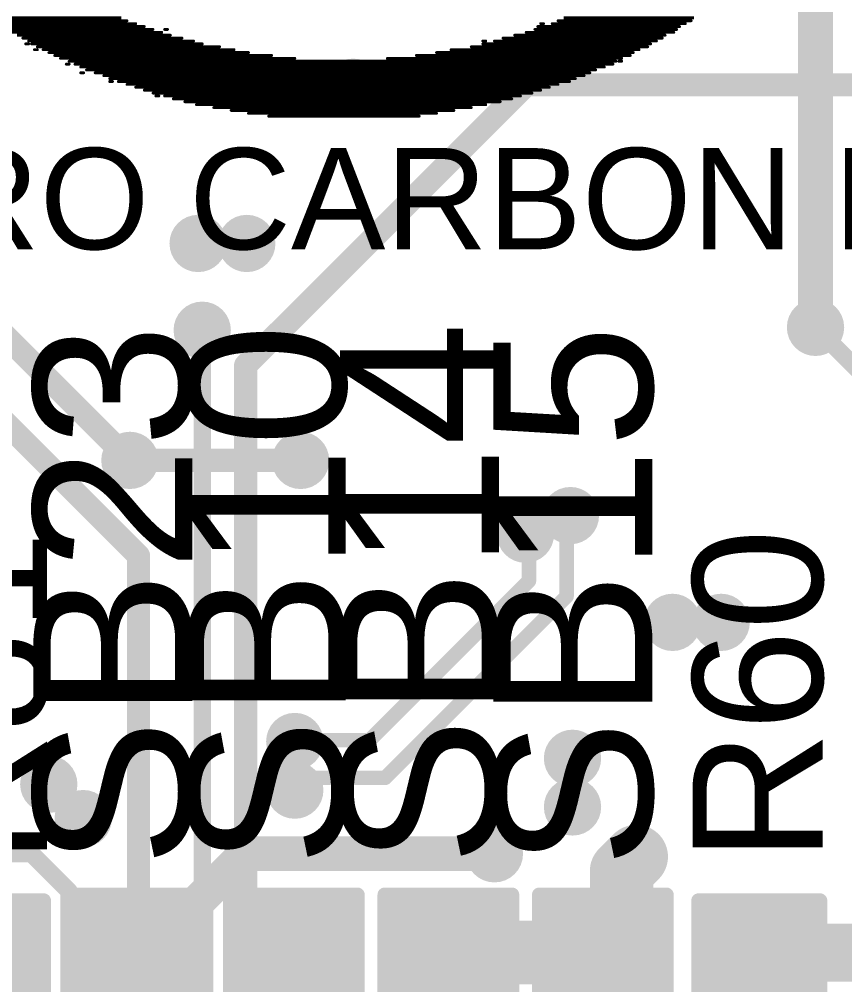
# Model space of a CAD drawing. Header units: millimetres. Extents: x -0.39 to 4.37, y -0.38 to 3.54.
# Drawn here: x 1.8118 to 2.0971, y 2.1277 to 2.4615 of the extents above; entities that cross this region are included whole.
import ezdxf

# ---------------------------------------------------------------- set-up
doc = ezdxf.new("R2010")
doc.units = ezdxf.units.MM
doc.header["$MEASUREMENT"] = 0
for name, color, linetype in [('BottomLayer', 5, 'Continuous'), ('BottomSolder', 6, 'Continuous'), ('TopLayer', 1, 'Continuous'), ('TopOverlay', 2, 'Continuous'), ('TopPaste', 8, 'Continuous'), ('TopSolder', 216, 'Continuous'), ('ViaHoleLayer', 16, 'Continuous')]:
    doc.layers.add(name, color=color, linetype=linetype)
doc.styles.add('Arial', font='', dxfattribs={"height": 0.2})
doc.styles.get('Arial').set_extended_font_data('Arial')

# ---------------------------------------------------------------- blocks, each defined once
blk = doc.blocks.new('S______B______95')
at = {"layer": 'TopLayer'}
for points in [[(-0.045, -0.0175), (-0.045, 0.0175), (-0.015, 0.0175), (-0.015, -0.0175)], [(0.015, -0.0175), (0.015, 0.0175), (0.045, 0.0175), (0.045, -0.0175)]]:
    blk.add_hatch(color=1, dxfattribs=at).paths.add_polyline_path(points)
at = {"layer": 'TopPaste'}
for points in [[(-0.045, -0.0175), (-0.045, 0.0175), (-0.015, 0.0175), (-0.015, -0.0175)], [(0.015, -0.0175), (0.015, 0.0175), (0.045, 0.0175), (0.045, -0.0175)]]:
    blk.add_hatch(color=8, dxfattribs=at).paths.add_polyline_path(points)
at = {"layer": 'TopSolder'}
for points in [[(-0.049, -0.0215), (-0.049, 0.0215), (-0.011, 0.0215), (-0.011, -0.0215)], [(0.011, -0.0215), (0.011, 0.0215), (0.049, 0.0215), (0.049, -0.0215)]]:
    blk.add_hatch(color=216, dxfattribs=at).paths.add_polyline_path(points)
at = {"layer": 'TopOverlay', "const_width": 0.005}
for points in [[(-0.05, 0.022), (0.05, 0.022)], [(-0.05, 0.022), (-0.05, -0.022)], [(0.05, 0.022), (0.05, -0.022)], [(-0.05, -0.022), (0.05, -0.022)]]:
    blk.add_lwpolyline(points, dxfattribs=at)
at = {"layer": 'TopOverlay', "const_width": 0.0025}
for points in [[(-0.05125, 0.022, 1), (-0.04875, 0.022, 1)], [(-0.05125, 0.022, 1), (-0.04875, 0.022, 1)], [(0.04875, 0.022, 1), (0.05125, 0.022, 1)], [(0.04875, 0.022, 1), (0.05125, 0.022, 1)], [(-0.05125, -0.022, 1), (-0.04875, -0.022, 1)], [(-0.05125, -0.022, 1), (-0.04875, -0.022, 1)], [(0.04875, -0.022, 1), (0.05125, -0.022, 1)], [(0.04875, -0.022, 1), (0.05125, -0.022, 1)]]:
    blk.add_lwpolyline(points, format="xyb", close=True, dxfattribs=at)
blk = doc.blocks.new('S______B______110')
at = {"layer": 'TopLayer'}
for points in [[(-0.045, -0.0175), (-0.045, 0.0175), (-0.015, 0.0175), (-0.015, -0.0175)], [(0.015, -0.0175), (0.015, 0.0175), (0.045, 0.0175), (0.045, -0.0175)]]:
    blk.add_hatch(color=1, dxfattribs=at).paths.add_polyline_path(points)
at = {"layer": 'TopPaste'}
for points in [[(-0.045, -0.0175), (-0.045, 0.0175), (-0.015, 0.0175), (-0.015, -0.0175)], [(0.015, -0.0175), (0.015, 0.0175), (0.045, 0.0175), (0.045, -0.0175)]]:
    blk.add_hatch(color=8, dxfattribs=at).paths.add_polyline_path(points)
at = {"layer": 'TopSolder'}
for points in [[(-0.049, -0.0215), (-0.049, 0.0215), (-0.011, 0.0215), (-0.011, -0.0215)], [(0.011, -0.0215), (0.011, 0.0215), (0.049, 0.0215), (0.049, -0.0215)]]:
    blk.add_hatch(color=216, dxfattribs=at).paths.add_polyline_path(points)
at = {"layer": 'TopOverlay', "const_width": 0.005}
for points in [[(-0.05, 0.022), (0.05, 0.022)], [(-0.05, 0.022), (-0.05, -0.022)], [(0.05, 0.022), (0.05, -0.022)], [(-0.05, -0.022), (0.05, -0.022)]]:
    blk.add_lwpolyline(points, dxfattribs=at)
at = {"layer": 'TopOverlay', "const_width": 0.0025}
for points in [[(-0.05125, 0.022, 1), (-0.04875, 0.022, 1)], [(-0.05125, 0.022, 1), (-0.04875, 0.022, 1)], [(0.04875, 0.022, 1), (0.05125, 0.022, 1)], [(0.04875, 0.022, 1), (0.05125, 0.022, 1)], [(-0.05125, -0.022, 1), (-0.04875, -0.022, 1)], [(-0.05125, -0.022, 1), (-0.04875, -0.022, 1)], [(0.04875, -0.022, 1), (0.05125, -0.022, 1)], [(0.04875, -0.022, 1), (0.05125, -0.022, 1)]]:
    blk.add_lwpolyline(points, format="xyb", close=True, dxfattribs=at)
blk = doc.blocks.new('S______B______111')
at = {"layer": 'TopLayer'}
for points in [[(-0.045, -0.0175), (-0.045, 0.0175), (-0.015, 0.0175), (-0.015, -0.0175)], [(0.015, -0.0175), (0.015, 0.0175), (0.045, 0.0175), (0.045, -0.0175)]]:
    blk.add_hatch(color=1, dxfattribs=at).paths.add_polyline_path(points)
at = {"layer": 'TopPaste'}
for points in [[(-0.045, -0.0175), (-0.045, 0.0175), (-0.015, 0.0175), (-0.015, -0.0175)], [(0.015, -0.0175), (0.015, 0.0175), (0.045, 0.0175), (0.045, -0.0175)]]:
    blk.add_hatch(color=8, dxfattribs=at).paths.add_polyline_path(points)
at = {"layer": 'TopSolder'}
for points in [[(-0.049, -0.0215), (-0.049, 0.0215), (-0.011, 0.0215), (-0.011, -0.0215)], [(0.011, -0.0215), (0.011, 0.0215), (0.049, 0.0215), (0.049, -0.0215)]]:
    blk.add_hatch(color=216, dxfattribs=at).paths.add_polyline_path(points)
at = {"layer": 'TopOverlay', "const_width": 0.005}
for points in [[(-0.05, 0.022), (0.05, 0.022)], [(-0.05, 0.022), (-0.05, -0.022)], [(0.05, 0.022), (0.05, -0.022)], [(-0.05, -0.022), (0.05, -0.022)]]:
    blk.add_lwpolyline(points, dxfattribs=at)
at = {"layer": 'TopOverlay', "const_width": 0.0025}
for points in [[(-0.05125, 0.022, 1), (-0.04875, 0.022, 1)], [(-0.05125, 0.022, 1), (-0.04875, 0.022, 1)], [(0.04875, 0.022, 1), (0.05125, 0.022, 1)], [(0.04875, 0.022, 1), (0.05125, 0.022, 1)], [(-0.05125, -0.022, 1), (-0.04875, -0.022, 1)], [(-0.05125, -0.022, 1), (-0.04875, -0.022, 1)], [(0.04875, -0.022, 1), (0.05125, -0.022, 1)], [(0.04875, -0.022, 1), (0.05125, -0.022, 1)]]:
    blk.add_lwpolyline(points, format="xyb", close=True, dxfattribs=at)
blk = doc.blocks.new('RES0603_129')
at = {"layer": 'TopLayer'}
for points in [[(-0.015, 0.0175), (-0.015, -0.0175), (-0.045, -0.0175), (-0.045, 0.0175)], [(0.045, 0.0175), (0.045, -0.0175), (0.015, -0.0175), (0.015, 0.0175)]]:
    blk.add_hatch(color=1, dxfattribs=at).paths.add_polyline_path(points)
at = {"layer": 'TopPaste'}
for points in [[(-0.015, 0.0175), (-0.015, -0.0175), (-0.045, -0.0175), (-0.045, 0.0175)], [(0.045, 0.0175), (0.045, -0.0175), (0.015, -0.0175), (0.015, 0.0175)]]:
    blk.add_hatch(color=8, dxfattribs=at).paths.add_polyline_path(points)
at = {"layer": 'TopSolder'}
for points in [[(-0.011, 0.0215), (-0.011, -0.0215), (-0.049, -0.0215), (-0.049, 0.0215)], [(0.049, 0.0215), (0.049, -0.0215), (0.011, -0.0215), (0.011, 0.0215)]]:
    blk.add_hatch(color=216, dxfattribs=at).paths.add_polyline_path(points)
at = {"layer": 'TopOverlay', "const_width": 0.005}
for points in [[(-0.048, 0.021), (0.048, 0.021)], [(-0.048, 0.021), (-0.048, -0.021)], [(0.048, 0.021), (0.048, -0.021)], [(-0.048, -0.021), (0.048, -0.021)]]:
    blk.add_lwpolyline(points, dxfattribs=at)
at = {"layer": 'TopOverlay', "const_width": 0.0025}
for points in [[(-0.04925, 0.021, 1), (-0.04675, 0.021, 1)], [(-0.04925, 0.021, 1), (-0.04675, 0.021, 1)], [(0.04675, 0.021, 1), (0.04925, 0.021, 1)], [(0.04675, 0.021, 1), (0.04925, 0.021, 1)], [(-0.04925, -0.021, 1), (-0.04675, -0.021, 1)], [(-0.04925, -0.021, 1), (-0.04675, -0.021, 1)], [(0.04675, -0.021, 1), (0.04925, -0.021, 1)], [(0.04675, -0.021, 1), (0.04925, -0.021, 1)]]:
    blk.add_lwpolyline(points, format="xyb", close=True, dxfattribs=at)
blk = doc.blocks.new('RES0603_131')
at = {"layer": 'TopLayer'}
for points in [[(-0.015, 0.0175), (-0.015, -0.0175), (-0.045, -0.0175), (-0.045, 0.0175)], [(0.045, 0.0175), (0.045, -0.0175), (0.015, -0.0175), (0.015, 0.0175)]]:
    blk.add_hatch(color=1, dxfattribs=at).paths.add_polyline_path(points)
at = {"layer": 'TopPaste'}
for points in [[(-0.015, 0.0175), (-0.015, -0.0175), (-0.045, -0.0175), (-0.045, 0.0175)], [(0.045, 0.0175), (0.045, -0.0175), (0.015, -0.0175), (0.015, 0.0175)]]:
    blk.add_hatch(color=8, dxfattribs=at).paths.add_polyline_path(points)
at = {"layer": 'TopSolder'}
for points in [[(-0.011, 0.0215), (-0.011, -0.0215), (-0.049, -0.0215), (-0.049, 0.0215)], [(0.049, 0.0215), (0.049, -0.0215), (0.011, -0.0215), (0.011, 0.0215)]]:
    blk.add_hatch(color=216, dxfattribs=at).paths.add_polyline_path(points)
at = {"layer": 'TopOverlay', "const_width": 0.005}
for points in [[(-0.048, 0.021), (0.048, 0.021)], [(-0.048, 0.021), (-0.048, -0.021)], [(0.048, 0.021), (0.048, -0.021)], [(-0.048, -0.021), (0.048, -0.021)]]:
    blk.add_lwpolyline(points, dxfattribs=at)
at = {"layer": 'TopOverlay', "const_width": 0.0025}
for points in [[(-0.04925, 0.021, 1), (-0.04675, 0.021, 1)], [(-0.04925, 0.021, 1), (-0.04675, 0.021, 1)], [(0.04675, 0.021, 1), (0.04925, 0.021, 1)], [(0.04675, 0.021, 1), (0.04925, 0.021, 1)], [(-0.04925, -0.021, 1), (-0.04675, -0.021, 1)], [(-0.04925, -0.021, 1), (-0.04675, -0.021, 1)], [(0.04675, -0.021, 1), (0.04925, -0.021, 1)], [(0.04675, -0.021, 1), (0.04925, -0.021, 1)]]:
    blk.add_lwpolyline(points, format="xyb", close=True, dxfattribs=at)
blk = doc.blocks.new('S______B______338')
at = {"layer": 'TopLayer'}
for points in [[(-0.045, -0.0175), (-0.045, 0.0175), (-0.015, 0.0175), (-0.015, -0.0175)], [(0.015, -0.0175), (0.015, 0.0175), (0.045, 0.0175), (0.045, -0.0175)]]:
    blk.add_hatch(color=1, dxfattribs=at).paths.add_polyline_path(points)
at = {"layer": 'TopPaste'}
for points in [[(-0.045, -0.0175), (-0.045, 0.0175), (-0.015, 0.0175), (-0.015, -0.0175)], [(0.015, -0.0175), (0.015, 0.0175), (0.045, 0.0175), (0.045, -0.0175)]]:
    blk.add_hatch(color=8, dxfattribs=at).paths.add_polyline_path(points)
at = {"layer": 'TopSolder'}
for points in [[(-0.049, -0.0215), (-0.049, 0.0215), (-0.011, 0.0215), (-0.011, -0.0215)], [(0.011, -0.0215), (0.011, 0.0215), (0.049, 0.0215), (0.049, -0.0215)]]:
    blk.add_hatch(color=216, dxfattribs=at).paths.add_polyline_path(points)
at = {"layer": 'TopOverlay', "const_width": 0.005}
for points in [[(-0.05, -0.022), (-0.05, 0.022)], [(0.05, 0.022), (-0.05, 0.022)], [(0.05, -0.022), (0.05, 0.022)], [(0.05, -0.022), (-0.05, -0.022)]]:
    blk.add_lwpolyline(points, dxfattribs=at)
at = {"layer": 'TopOverlay', "const_width": 0.0025}
for points in [[(-0.05125, 0.022, 1), (-0.04875, 0.022, 1)], [(-0.05125, 0.022, 1), (-0.04875, 0.022, 1)], [(0.04875, 0.022, 1), (0.05125, 0.022, 1)], [(0.04875, 0.022, 1), (0.05125, 0.022, 1)], [(-0.05125, -0.022, 1), (-0.04875, -0.022, 1)], [(-0.05125, -0.022, 1), (-0.04875, -0.022, 1)], [(0.04875, -0.022, 1), (0.05125, -0.022, 1)], [(0.04875, -0.022, 1), (0.05125, -0.022, 1)]]:
    blk.add_lwpolyline(points, format="xyb", close=True, dxfattribs=at)

msp = doc.modelspace()

# ---------------------------------------------------------------- hatches: boundary and pattern name
at = {"layer": 'BottomLayer'}
h = msp.add_hatch(color=5, dxfattribs=at)
edge = h.paths.add_edge_path()
edge.add_arc((1.92718, 2.438), 0.00591, 0, 360)
h = msp.add_hatch(color=5, dxfattribs=at)
edge = h.paths.add_edge_path()
edge.add_arc((1.94399, 2.438), 0.00591, 0, 360)
h = msp.add_hatch(color=5, dxfattribs=at)
edge = h.paths.add_edge_path()
edge.add_arc((1.87359, 2.384), 0.00591, 0, 360)
h = msp.add_hatch(color=5, dxfattribs=at)
edge = h.paths.add_edge_path()
edge.add_arc((1.89041, 2.384), 0.00591, 0, 360)
h = msp.add_hatch(color=5, dxfattribs=at)
edge = h.paths.add_edge_path()
edge.add_arc((1.875, 2.354), 0.00591, 0, 360)
h = msp.add_hatch(color=5, dxfattribs=at)
edge = h.paths.add_edge_path()
edge.add_arc((2.087, 2.355), 0.00591, 0, 360)
h = msp.add_hatch(color=5, dxfattribs=at)
edge = h.paths.add_edge_path()
edge.add_arc((1.85, 2.309), 0.00591, 0, 360)
h = msp.add_hatch(color=5, dxfattribs=at)
edge = h.paths.add_edge_path()
edge.add_arc((1.909, 2.309), 0.00591, 0, 360)
h = msp.add_hatch(color=5, dxfattribs=at)
edge = h.paths.add_edge_path()
edge.add_arc((2.00227, 2.28991), 0.00591, 0, 360)
h = msp.add_hatch(color=5, dxfattribs=at)
edge = h.paths.add_edge_path()
edge.add_arc((1.98673, 2.28348), 0.00591, 0, 360)
h = msp.add_hatch(color=5, dxfattribs=at)
edge = h.paths.add_edge_path()
edge.add_arc((2.03757, 2.253), 0.00591, 0, 360)
h = msp.add_hatch(color=5, dxfattribs=at)
edge = h.paths.add_edge_path()
edge.add_arc((2.05438, 2.253), 0.00591, 0, 360)
h = msp.add_hatch(color=5, dxfattribs=at)
edge = h.paths.add_edge_path()
edge.add_arc((1.907, 2.21181), 0.00591, 0, 360)
h = msp.add_hatch(color=5, dxfattribs=at)
edge = h.paths.add_edge_path()
edge.add_arc((2.003, 2.206), 0.00591, 0, 360)
h = msp.add_hatch(color=5, dxfattribs=at)
edge = h.paths.add_edge_path()
edge.add_arc((1.82196, 2.19704), 0.00591, 0, 360)
h = msp.add_hatch(color=5, dxfattribs=at)
edge = h.paths.add_edge_path()
edge.add_arc((1.907, 2.195), 0.00591, 0, 360)
h = msp.add_hatch(color=5, dxfattribs=at)
edge = h.paths.add_edge_path()
edge.add_arc((2.003, 2.18919), 0.00591, 0, 360)
h = msp.add_hatch(color=5, dxfattribs=at)
edge = h.paths.add_edge_path()
edge.add_arc((1.83385, 2.18515), 0.00591, 0, 360)
h = msp.add_hatch(color=5, dxfattribs=at)
edge = h.paths.add_edge_path()
edge.add_arc((1.976, 2.173), 0.00591, 0, 360)
h = msp.add_hatch(color=5, dxfattribs=at)
edge = h.paths.add_edge_path()
edge.add_arc((2.025, 2.172), 0.00591, 0, 360)
at = {"layer": 'BottomSolder'}
h = msp.add_hatch(color=6, dxfattribs=at)
edge = h.paths.add_edge_path()
edge.add_arc((1.92718, 2.438), 0.00991, 0, 360)
h = msp.add_hatch(color=6, dxfattribs=at)
edge = h.paths.add_edge_path()
edge.add_arc((1.94399, 2.438), 0.00991, 0, 360)
h = msp.add_hatch(color=6, dxfattribs=at)
edge = h.paths.add_edge_path()
edge.add_arc((1.87359, 2.384), 0.00991, 0, 360)
h = msp.add_hatch(color=6, dxfattribs=at)
edge = h.paths.add_edge_path()
edge.add_arc((1.89041, 2.384), 0.00991, 0, 360)
h = msp.add_hatch(color=6, dxfattribs=at)
edge = h.paths.add_edge_path()
edge.add_arc((1.875, 2.354), 0.00991, 0, 360)
h = msp.add_hatch(color=6, dxfattribs=at)
edge = h.paths.add_edge_path()
edge.add_arc((2.087, 2.355), 0.00991, 0, 360)
h = msp.add_hatch(color=6, dxfattribs=at)
edge = h.paths.add_edge_path()
edge.add_arc((1.85, 2.309), 0.00991, 0, 360)
h = msp.add_hatch(color=6, dxfattribs=at)
edge = h.paths.add_edge_path()
edge.add_arc((1.909, 2.309), 0.00991, 0, 360)
h = msp.add_hatch(color=6, dxfattribs=at)
edge = h.paths.add_edge_path()
edge.add_arc((2.00227, 2.28991), 0.00991, 0, 360)
h = msp.add_hatch(color=6, dxfattribs=at)
edge = h.paths.add_edge_path()
edge.add_arc((1.98673, 2.28348), 0.00991, 0, 360)
h = msp.add_hatch(color=6, dxfattribs=at)
edge = h.paths.add_edge_path()
edge.add_arc((2.03757, 2.253), 0.00991, 0, 360)
h = msp.add_hatch(color=6, dxfattribs=at)
edge = h.paths.add_edge_path()
edge.add_arc((2.05438, 2.253), 0.00991, 0, 360)
h = msp.add_hatch(color=6, dxfattribs=at)
edge = h.paths.add_edge_path()
edge.add_arc((1.907, 2.21181), 0.00991, 0, 360)
h = msp.add_hatch(color=6, dxfattribs=at)
edge = h.paths.add_edge_path()
edge.add_arc((2.003, 2.206), 0.00991, 0, 360)
h = msp.add_hatch(color=6, dxfattribs=at)
edge = h.paths.add_edge_path()
edge.add_arc((1.82196, 2.19704), 0.00991, 0, 360)
h = msp.add_hatch(color=6, dxfattribs=at)
edge = h.paths.add_edge_path()
edge.add_arc((1.907, 2.195), 0.00991, 0, 360)
h = msp.add_hatch(color=6, dxfattribs=at)
edge = h.paths.add_edge_path()
edge.add_arc((2.003, 2.18919), 0.00991, 0, 360)
h = msp.add_hatch(color=6, dxfattribs=at)
edge = h.paths.add_edge_path()
edge.add_arc((1.83385, 2.18515), 0.00991, 0, 360)
h = msp.add_hatch(color=6, dxfattribs=at)
edge = h.paths.add_edge_path()
edge.add_arc((1.976, 2.173), 0.00991, 0, 360)
h = msp.add_hatch(color=6, dxfattribs=at)
edge = h.paths.add_edge_path()
edge.add_arc((2.025, 2.172), 0.00991, 0, 360)
at = {"layer": 'TopLayer'}
h = msp.add_hatch(color=1, dxfattribs=at)
edge = h.paths.add_edge_path()
edge.add_arc((1.92718, 2.438), 0.00591, 0, 360)
h = msp.add_hatch(color=1, dxfattribs=at)
edge = h.paths.add_edge_path()
edge.add_arc((1.94399, 2.438), 0.00591, 0, 360)
h = msp.add_hatch(color=1, dxfattribs=at)
edge = h.paths.add_edge_path()
edge.add_arc((1.87359, 2.384), 0.00591, 0, 360)
h = msp.add_hatch(color=1, dxfattribs=at)
edge = h.paths.add_edge_path()
edge.add_arc((1.89041, 2.384), 0.00591, 0, 360)
h = msp.add_hatch(color=1, dxfattribs=at)
edge = h.paths.add_edge_path()
edge.add_arc((1.875, 2.354), 0.00591, 0, 360)
h = msp.add_hatch(color=1, dxfattribs=at)
edge = h.paths.add_edge_path()
edge.add_arc((2.087, 2.355), 0.00591, 0, 360)
h = msp.add_hatch(color=1, dxfattribs=at)
edge = h.paths.add_edge_path()
edge.add_arc((1.85, 2.309), 0.00591, 0, 360)
h = msp.add_hatch(color=1, dxfattribs=at)
edge = h.paths.add_edge_path()
edge.add_arc((1.909, 2.309), 0.00591, 0, 360)
h = msp.add_hatch(color=1, dxfattribs=at)
edge = h.paths.add_edge_path()
edge.add_arc((2.00227, 2.28991), 0.00591, 0, 360)
h = msp.add_hatch(color=1, dxfattribs=at)
edge = h.paths.add_edge_path()
edge.add_arc((1.98673, 2.28348), 0.00591, 0, 360)
h = msp.add_hatch(color=1, dxfattribs=at)
edge = h.paths.add_edge_path()
edge.add_arc((2.03757, 2.253), 0.00591, 0, 360)
h = msp.add_hatch(color=1, dxfattribs=at)
edge = h.paths.add_edge_path()
edge.add_arc((2.05438, 2.253), 0.00591, 0, 360)
h = msp.add_hatch(color=1, dxfattribs=at)
edge = h.paths.add_edge_path()
edge.add_arc((1.907, 2.21181), 0.00591, 0, 360)
h = msp.add_hatch(color=1, dxfattribs=at)
edge = h.paths.add_edge_path()
edge.add_arc((2.003, 2.206), 0.00591, 0, 360)
h = msp.add_hatch(color=1, dxfattribs=at)
edge = h.paths.add_edge_path()
edge.add_arc((1.82196, 2.19704), 0.00591, 0, 360)
h = msp.add_hatch(color=1, dxfattribs=at)
edge = h.paths.add_edge_path()
edge.add_arc((1.907, 2.195), 0.00591, 0, 360)
h = msp.add_hatch(color=1, dxfattribs=at)
edge = h.paths.add_edge_path()
edge.add_arc((2.003, 2.18919), 0.00591, 0, 360)
h = msp.add_hatch(color=1, dxfattribs=at)
edge = h.paths.add_edge_path()
edge.add_arc((1.83385, 2.18515), 0.00591, 0, 360)
h = msp.add_hatch(color=1, dxfattribs=at)
edge = h.paths.add_edge_path()
edge.add_arc((1.976, 2.173), 0.00591, 0, 360)
h = msp.add_hatch(color=1, dxfattribs=at)
edge = h.paths.add_edge_path()
edge.add_arc((2.025, 2.172), 0.00591, 0, 360)
at = {"layer": 'TopSolder'}
h = msp.add_hatch(color=216, dxfattribs=at)
edge = h.paths.add_edge_path()
edge.add_arc((1.92718, 2.438), 0.00991, 0, 360)
h = msp.add_hatch(color=216, dxfattribs=at)
edge = h.paths.add_edge_path()
edge.add_arc((1.94399, 2.438), 0.00991, 0, 360)
h = msp.add_hatch(color=216, dxfattribs=at)
edge = h.paths.add_edge_path()
edge.add_arc((1.87359, 2.384), 0.00991, 0, 360)
h = msp.add_hatch(color=216, dxfattribs=at)
edge = h.paths.add_edge_path()
edge.add_arc((1.89041, 2.384), 0.00991, 0, 360)
h = msp.add_hatch(color=216, dxfattribs=at)
edge = h.paths.add_edge_path()
edge.add_arc((1.875, 2.354), 0.00991, 0, 360)
h = msp.add_hatch(color=216, dxfattribs=at)
edge = h.paths.add_edge_path()
edge.add_arc((2.087, 2.355), 0.00991, 0, 360)
h = msp.add_hatch(color=216, dxfattribs=at)
edge = h.paths.add_edge_path()
edge.add_arc((1.85, 2.309), 0.00991, 0, 360)
h = msp.add_hatch(color=216, dxfattribs=at)
edge = h.paths.add_edge_path()
edge.add_arc((1.909, 2.309), 0.00991, 0, 360)
h = msp.add_hatch(color=216, dxfattribs=at)
edge = h.paths.add_edge_path()
edge.add_arc((2.00227, 2.28991), 0.00991, 0, 360)
h = msp.add_hatch(color=216, dxfattribs=at)
edge = h.paths.add_edge_path()
edge.add_arc((1.98673, 2.28348), 0.00991, 0, 360)
h = msp.add_hatch(color=216, dxfattribs=at)
edge = h.paths.add_edge_path()
edge.add_arc((2.03757, 2.253), 0.00991, 0, 360)
h = msp.add_hatch(color=216, dxfattribs=at)
edge = h.paths.add_edge_path()
edge.add_arc((2.05438, 2.253), 0.00991, 0, 360)
h = msp.add_hatch(color=216, dxfattribs=at)
edge = h.paths.add_edge_path()
edge.add_arc((1.907, 2.21181), 0.00991, 0, 360)
h = msp.add_hatch(color=216, dxfattribs=at)
edge = h.paths.add_edge_path()
edge.add_arc((2.003, 2.206), 0.00991, 0, 360)
h = msp.add_hatch(color=216, dxfattribs=at)
edge = h.paths.add_edge_path()
edge.add_arc((1.82196, 2.19704), 0.00991, 0, 360)
h = msp.add_hatch(color=216, dxfattribs=at)
edge = h.paths.add_edge_path()
edge.add_arc((1.907, 2.195), 0.00991, 0, 360)
h = msp.add_hatch(color=216, dxfattribs=at)
edge = h.paths.add_edge_path()
edge.add_arc((2.003, 2.18919), 0.00991, 0, 360)
h = msp.add_hatch(color=216, dxfattribs=at)
edge = h.paths.add_edge_path()
edge.add_arc((1.83385, 2.18515), 0.00991, 0, 360)
h = msp.add_hatch(color=216, dxfattribs=at)
edge = h.paths.add_edge_path()
edge.add_arc((1.976, 2.173), 0.00991, 0, 360)
h = msp.add_hatch(color=216, dxfattribs=at)
edge = h.paths.add_edge_path()
edge.add_arc((2.025, 2.172), 0.00991, 0, 360)
at = {"layer": 'ViaHoleLayer'}
h = msp.add_hatch(color=16, dxfattribs=at)
edge = h.paths.add_edge_path()
edge.add_arc((1.92718, 2.438), 0.00394, 0, 360)
h = msp.add_hatch(color=16, dxfattribs=at)
edge = h.paths.add_edge_path()
edge.add_arc((1.94399, 2.438), 0.00394, 0, 360)
h = msp.add_hatch(color=16, dxfattribs=at)
edge = h.paths.add_edge_path()
edge.add_arc((1.87359, 2.384), 0.00394, 0, 360)
h = msp.add_hatch(color=16, dxfattribs=at)
edge = h.paths.add_edge_path()
edge.add_arc((1.89041, 2.384), 0.00394, 0, 360)
h = msp.add_hatch(color=16, dxfattribs=at)
edge = h.paths.add_edge_path()
edge.add_arc((1.875, 2.354), 0.00394, 0, 360)
h = msp.add_hatch(color=16, dxfattribs=at)
edge = h.paths.add_edge_path()
edge.add_arc((2.087, 2.355), 0.00394, 0, 360)
h = msp.add_hatch(color=16, dxfattribs=at)
edge = h.paths.add_edge_path()
edge.add_arc((1.85, 2.309), 0.00394, 0, 360)
h = msp.add_hatch(color=16, dxfattribs=at)
edge = h.paths.add_edge_path()
edge.add_arc((1.909, 2.309), 0.00394, 0, 360)
h = msp.add_hatch(color=16, dxfattribs=at)
edge = h.paths.add_edge_path()
edge.add_arc((2.00227, 2.28991), 0.00394, 0, 360)
h = msp.add_hatch(color=16, dxfattribs=at)
edge = h.paths.add_edge_path()
edge.add_arc((1.98673, 2.28348), 0.00394, 0, 360)
h = msp.add_hatch(color=16, dxfattribs=at)
edge = h.paths.add_edge_path()
edge.add_arc((2.03757, 2.253), 0.00394, 0, 360)
h = msp.add_hatch(color=16, dxfattribs=at)
edge = h.paths.add_edge_path()
edge.add_arc((2.05438, 2.253), 0.00394, 0, 360)
h = msp.add_hatch(color=16, dxfattribs=at)
edge = h.paths.add_edge_path()
edge.add_arc((1.907, 2.21181), 0.00394, 0, 360)
h = msp.add_hatch(color=16, dxfattribs=at)
edge = h.paths.add_edge_path()
edge.add_arc((2.003, 2.206), 0.00394, 0, 360)
h = msp.add_hatch(color=16, dxfattribs=at)
edge = h.paths.add_edge_path()
edge.add_arc((1.82196, 2.19704), 0.00394, 0, 360)
h = msp.add_hatch(color=16, dxfattribs=at)
edge = h.paths.add_edge_path()
edge.add_arc((1.907, 2.195), 0.00394, 0, 360)
h = msp.add_hatch(color=16, dxfattribs=at)
edge = h.paths.add_edge_path()
edge.add_arc((2.003, 2.18919), 0.00394, 0, 360)
h = msp.add_hatch(color=16, dxfattribs=at)
edge = h.paths.add_edge_path()
edge.add_arc((1.83385, 2.18515), 0.00394, 0, 360)
h = msp.add_hatch(color=16, dxfattribs=at)
edge = h.paths.add_edge_path()
edge.add_arc((1.976, 2.173), 0.00394, 0, 360)
h = msp.add_hatch(color=16, dxfattribs=at)
edge = h.paths.add_edge_path()
edge.add_arc((2.025, 2.172), 0.00394, 0, 360)

# ---------------------------------------------------------------- linework, layer by layer
at = {"layer": 'BottomLayer'}
for points, const_width in [([(1.89, 2.34184), (1.98699, 2.43882)], 0.008), ([(1.98699, 2.43882), (2.17955, 2.43882)], 0.008), ([(1.765, 2.394), (1.85, 2.309)], 0.008), ([(1.754, 2.375), (1.853, 2.276)], 0.008), ([(1.875, 2.07194), (1.875, 2.354)], 0.006), ([(2.087, 2.355), (2.156, 2.286)], 0.006), ([(1.89, 1.998), (1.89, 2.34184)], 0.008), ([(2.00096, 2.28861), (2.00227, 2.28991)], 0.005), ([(2.00096, 2.26196), (2.00096, 2.28861)], 0.005), ([(1.98673, 2.28348), (1.98796, 2.28225)], 0.005), ([(1.98796, 2.26735), (1.98796, 2.28225)], 0.005), ([(1.853, 2.1285), (1.853, 2.276)], 0.008), ([(1.93287, 2.21226), (1.98796, 2.26735)], 0.005), ([(1.93826, 2.19926), (2.00096, 2.26196)], 0.005), ([(1.907, 2.21181), (1.90744, 2.21226)], 0.005), ([(1.90744, 2.21226), (1.93287, 2.21226)], 0.005), ([(1.90884, 2.195), (1.9131, 2.19926)], 0.005), ([(1.9131, 2.19926), (1.93826, 2.19926)], 0.005), ([(1.907, 2.195), (1.90884, 2.195)], 0.005), ([(1.837, 2.1125), (1.853, 2.1285)], 0.008)]:
    msp.add_lwpolyline(points, dxfattribs=dict(at, const_width=const_width))
for points, const_width in [([(1.98499, 2.43882, 1), (1.98899, 2.43882, 1)], 0.004), ([(1.98499, 2.43882, 1), (1.98899, 2.43882, 1)], 0.004), ([(1.8735, 2.354, 1), (1.8765, 2.354, 1)], 0.003), ([(2.0855, 2.355, 1), (2.0885, 2.355, 1)], 0.003), ([(1.888, 2.34184, 1), (1.892, 2.34184, 1)], 0.004), ([(1.888, 2.34184, 1), (1.892, 2.34184, 1)], 0.004), ([(1.848, 2.309, 1), (1.852, 2.309, 1)], 0.004), ([(1.99971, 2.28861, 1), (2.00221, 2.28861, 1)], 0.0025), ([(1.99971, 2.28861, 1), (2.00221, 2.28861, 1)], 0.0025), ([(2.00102, 2.28991, 1), (2.00352, 2.28991, 1)], 0.0025), ([(1.98548, 2.28348, 1), (1.98798, 2.28348, 1)], 0.0025), ([(1.98671, 2.28225, 1), (1.98921, 2.28225, 1)], 0.0025), ([(1.98671, 2.28225, 1), (1.98921, 2.28225, 1)], 0.0025), ([(1.851, 2.276, 1), (1.855, 2.276, 1)], 0.004), ([(1.851, 2.276, 1), (1.855, 2.276, 1)], 0.004), ([(1.98671, 2.26735, 1), (1.98921, 2.26735, 1)], 0.0025), ([(1.98671, 2.26735, 1), (1.98921, 2.26735, 1)], 0.0025), ([(1.99971, 2.26196, 1), (2.00221, 2.26196, 1)], 0.0025), ([(1.99971, 2.26196, 1), (2.00221, 2.26196, 1)], 0.0025), ([(1.90575, 2.21181, 1), (1.90825, 2.21181, 1)], 0.0025), ([(1.90619, 2.21226, 1), (1.90869, 2.21226, 1)], 0.0025), ([(1.90619, 2.21226, 1), (1.90869, 2.21226, 1)], 0.0025), ([(1.93162, 2.21226, 1), (1.93412, 2.21226, 1)], 0.0025), ([(1.93162, 2.21226, 1), (1.93412, 2.21226, 1)], 0.0025), ([(1.91185, 2.19926, 1), (1.91435, 2.19926, 1)], 0.0025), ([(1.91185, 2.19926, 1), (1.91435, 2.19926, 1)], 0.0025), ([(1.93701, 2.19926, 1), (1.93951, 2.19926, 1)], 0.0025), ([(1.93701, 2.19926, 1), (1.93951, 2.19926, 1)], 0.0025), ([(1.90575, 2.195, 1), (1.90825, 2.195, 1)], 0.0025), ([(1.90759, 2.195, 1), (1.91009, 2.195, 1)], 0.0025), ([(1.90759, 2.195, 1), (1.91009, 2.195, 1)], 0.0025), ([(1.851, 2.1285, 1), (1.855, 2.1285, 1)], 0.004), ([(1.851, 2.1285, 1), (1.855, 2.1285, 1)], 0.004)]:
    msp.add_lwpolyline(points, format="xyb", close=True, dxfattribs=dict(at, const_width=const_width))
at = {"layer": 'TopLayer'}
for points, const_width in [([(2.087, 2.355), (2.087, 2.781)], 0.012), ([(1.85, 2.309), (1.909, 2.309)], 0.008), ([(2.01999, 2.16699), (2.025, 2.172)], 0.022), ([(1.85979, 2.14282), (1.88997, 2.173)], 0.012), ([(1.88997, 2.173), (1.976, 2.173)], 0.012), ([(2.01999, 2.14282), (2.01999, 2.16699)], 0.022), ([(1.78, 2.173), (1.816, 2.173)], 0.006), ([(1.816, 2.173), (1.829, 2.16)], 0.006), ([(1.829, 2.045), (1.829, 2.16)], 0.006), ([(1.85579, 2.13882), (1.85979, 2.14282)], 0.022), ([(2.01599, 2.13882), (2.01999, 2.14282)], 0.022), ([(1.85329, 2.13882), (1.85579, 2.13882)], 0.022), ([(1.96009, 2.13882), (2.01599, 2.13882)], 0.022), ([(2.06756, 2.13882), (2.12262, 2.13882)], 0.02), ([(1.906, 2.13813), (1.90669, 2.13882)], 0.01), ([(1.906, 2.117), (1.906, 2.13813)], 0.01)]:
    msp.add_lwpolyline(points, dxfattribs=dict(at, const_width=const_width))
for points, const_width in [([(2.084, 2.355, 1), (2.09, 2.355, 1)], 0.006), ([(1.848, 2.309, 1), (1.852, 2.309, 1)], 0.004), ([(1.907, 2.309, 1), (1.911, 2.309, 1)], 0.004), ([(2.0195, 2.172, 1), (2.0305, 2.172, 1)], 0.011), ([(1.88697, 2.173, 1), (1.89297, 2.173, 1)], 0.006), ([(1.88697, 2.173, 1), (1.89297, 2.173, 1)], 0.006), ([(1.973, 2.173, 1), (1.979, 2.173, 1)], 0.006), ([(2.01449, 2.16699, 1), (2.02549, 2.16699, 1)], 0.011), ([(2.01449, 2.16699, 1), (2.02549, 2.16699, 1)], 0.011), ([(1.8145, 2.173, 1), (1.8175, 2.173, 1)], 0.003), ([(1.8145, 2.173, 1), (1.8175, 2.173, 1)], 0.003), ([(1.8275, 2.16, 1), (1.8305, 2.16, 1)], 0.003), ([(1.8275, 2.16, 1), (1.8305, 2.16, 1)], 0.003), ([(1.85429, 2.14282, 1), (1.86529, 2.14282, 1)], 0.011), ([(2.01449, 2.14282, 1), (2.02549, 2.14282, 1)], 0.011), ([(2.01449, 2.14282, 1), (2.02549, 2.14282, 1)], 0.011), ([(1.84779, 2.13882, 1), (1.85879, 2.13882, 1)], 0.011), ([(1.85029, 2.13882, 1), (1.86129, 2.13882, 1)], 0.011), ([(1.85029, 2.13882, 1), (1.86129, 2.13882, 1)], 0.011), ([(1.95459, 2.13882, 1), (1.96559, 2.13882, 1)], 0.011), ([(2.01049, 2.13882, 1), (2.02149, 2.13882, 1)], 0.011), ([(2.01049, 2.13882, 1), (2.02149, 2.13882, 1)], 0.011), ([(1.85679, 2.14282, 1), (1.86279, 2.14282, 1)], 0.006), ([(2.06256, 2.13882, 1), (2.07256, 2.13882, 1)], 0.01), ([(1.9035, 2.13813, 1), (1.9085, 2.13813, 1)], 0.005), ([(1.9035, 2.13813, 1), (1.9085, 2.13813, 1)], 0.005), ([(1.90419, 2.13882, 1), (1.90919, 2.13882, 1)], 0.005)]:
    msp.add_lwpolyline(points, format="xyb", close=True, dxfattribs=dict(at, const_width=const_width))
at = {"layer": 'TopOverlay', "const_width": 0.001}
for points in [[(1.801, 2.462), (1.847, 2.462)], [(1.802, 2.461), (1.849, 2.461)], [(1.802, 2.46), (1.852, 2.46)], [(1.992, 2.46), (1.993, 2.46)], [(1.996, 2.46), (2.042, 2.46)], [(1.998, 2.461), (2.044, 2.461)], [(2, 2.462), (2.045, 2.462)], [(1.806, 2.459), (1.855, 2.459)], [(1.807, 2.458), (1.858, 2.458)], [(1.809, 2.457), (1.861, 2.457)], [(1.862, 2.458), (1.863, 2.458)], [(1.987, 2.457), (2.038, 2.457)], [(1.99, 2.458), (2.039, 2.458)], [(1.991, 2.459), (2.04, 2.459)], [(1.811, 2.456), (1.864, 2.456)], [(1.813, 2.455), (1.868, 2.455)], [(1.814, 2.453), (1.815, 2.453)], [(1.815, 2.454), (1.872, 2.454)], [(1.816, 2.453), (1.875, 2.453)], [(1.972, 2.454), (1.973, 2.454)], [(1.972, 2.453), (2.03, 2.453)], [(1.976, 2.454), (2.032, 2.454)], [(1.979, 2.455), (2.034, 2.455)], [(1.983, 2.456), (2.035, 2.456)], [(1.817, 2.451), (1.818, 2.451)], [(1.818, 2.452), (1.881, 2.452)], [(1.82, 2.451), (1.886, 2.451)], [(1.822, 2.45), (1.891, 2.45)], [(1.956, 2.45), (2.024, 2.45)], [(1.961, 2.451), (2.026, 2.451)], [(1.968, 2.452), (2.029, 2.452)], [(1.824, 2.449), (1.899, 2.449)], [(1.826, 2.448), (1.907, 2.448)], [(1.829, 2.447), (2.018, 2.447)], [(1.939, 2.448), (2.02, 2.448)], [(1.949, 2.449), (2.023, 2.449)], [(2.019, 2.447), (2.02, 2.447)], [(1.828, 2.446), (1.829, 2.446)], [(1.831, 2.446), (2.017, 2.446)], [(1.833, 2.445), (2.014, 2.445)], [(1.833, 2.443), (1.834, 2.443)], [(1.835, 2.444), (2.011, 2.444)], [(1.838, 2.443), (2.009, 2.443)], [(1.841, 2.442), (2.007, 2.442)], [(1.843, 2.441), (2.004, 2.441)], [(1.843, 2.44), (1.844, 2.44)], [(1.846, 2.44), (2.002, 2.44)], [(1.849, 2.439), (1.998, 2.439)], [(1.852, 2.438), (1.995, 2.438)], [(1.855, 2.437), (1.992, 2.437)], [(1.858, 2.436), (1.989, 2.436)], [(1.859, 2.435), (1.86, 2.435)], [(1.862, 2.435), (1.985, 2.435)], [(1.865, 2.434), (1.982, 2.434)], [(1.869, 2.433), (1.978, 2.433)], [(1.873, 2.432), (1.973, 2.432)], [(1.879, 2.431), (1.968, 2.431)], [(1.885, 2.43), (1.962, 2.43)], [(1.891, 2.429), (1.956, 2.429)], [(1.898, 2.428), (1.95, 2.428)]]:
    msp.add_lwpolyline(points, dxfattribs=at)
at = {"layer": 'TopOverlay', "const_width": 0.0005}
for points in [[(1.84875, 2.461, 1), (1.84925, 2.461, 1)], [(1.85175, 2.46, 1), (1.85225, 2.46, 1)], [(1.99175, 2.46, 1), (1.99225, 2.46, 1)], [(1.99275, 2.46, 1), (1.99325, 2.46, 1)], [(1.99575, 2.46, 1), (1.99625, 2.46, 1)], [(1.99775, 2.461, 1), (1.99825, 2.461, 1)], [(2.04175, 2.46, 1), (2.04225, 2.46, 1)], [(2.04375, 2.461, 1), (2.04425, 2.461, 1)], [(1.85475, 2.459, 1), (1.85525, 2.459, 1)], [(1.85775, 2.458, 1), (1.85825, 2.458, 1)], [(1.86075, 2.457, 1), (1.86125, 2.457, 1)], [(1.86175, 2.458, 1), (1.86225, 2.458, 1)], [(1.86275, 2.458, 1), (1.86325, 2.458, 1)], [(1.98675, 2.457, 1), (1.98725, 2.457, 1)], [(1.98975, 2.458, 1), (1.99025, 2.458, 1)], [(1.99075, 2.459, 1), (1.99125, 2.459, 1)], [(2.03775, 2.457, 1), (2.03825, 2.457, 1)], [(2.03875, 2.458, 1), (2.03925, 2.458, 1)], [(2.03975, 2.459, 1), (2.04025, 2.459, 1)], [(1.81275, 2.455, 1), (1.81325, 2.455, 1)], [(1.81375, 2.453, 1), (1.81425, 2.453, 1)], [(1.81475, 2.454, 1), (1.81525, 2.454, 1)], [(1.81475, 2.453, 1), (1.81525, 2.453, 1)], [(1.81575, 2.453, 1), (1.81625, 2.453, 1)], [(1.86375, 2.456, 1), (1.86425, 2.456, 1)], [(1.86775, 2.455, 1), (1.86825, 2.455, 1)], [(1.87175, 2.454, 1), (1.87225, 2.454, 1)], [(1.87475, 2.453, 1), (1.87525, 2.453, 1)], [(1.97175, 2.454, 1), (1.97225, 2.454, 1)], [(1.97175, 2.453, 1), (1.97225, 2.453, 1)], [(1.97275, 2.454, 1), (1.97325, 2.454, 1)], [(1.97575, 2.454, 1), (1.97625, 2.454, 1)], [(1.97875, 2.455, 1), (1.97925, 2.455, 1)], [(1.98275, 2.456, 1), (1.98325, 2.456, 1)], [(2.02975, 2.453, 1), (2.03025, 2.453, 1)], [(2.03175, 2.454, 1), (2.03225, 2.454, 1)], [(2.03375, 2.455, 1), (2.03425, 2.455, 1)], [(2.03475, 2.456, 1), (2.03525, 2.456, 1)], [(1.81675, 2.451, 1), (1.81725, 2.451, 1)], [(1.81775, 2.452, 1), (1.81825, 2.452, 1)], [(1.81775, 2.451, 1), (1.81825, 2.451, 1)], [(1.81975, 2.451, 1), (1.82025, 2.451, 1)], [(1.82175, 2.45, 1), (1.82225, 2.45, 1)], [(1.88075, 2.452, 1), (1.88125, 2.452, 1)], [(1.88575, 2.451, 1), (1.88625, 2.451, 1)], [(1.89075, 2.45, 1), (1.89125, 2.45, 1)], [(1.95575, 2.45, 1), (1.95625, 2.45, 1)], [(1.96075, 2.451, 1), (1.96125, 2.451, 1)], [(1.96775, 2.452, 1), (1.96825, 2.452, 1)], [(2.02375, 2.45, 1), (2.02425, 2.45, 1)], [(2.02575, 2.451, 1), (2.02625, 2.451, 1)], [(2.02875, 2.452, 1), (2.02925, 2.452, 1)], [(1.82375, 2.449, 1), (1.82425, 2.449, 1)], [(1.82575, 2.448, 1), (1.82625, 2.448, 1)], [(1.82875, 2.447, 1), (1.82925, 2.447, 1)], [(1.89875, 2.449, 1), (1.89925, 2.449, 1)], [(1.90675, 2.448, 1), (1.90725, 2.448, 1)], [(1.93875, 2.448, 1), (1.93925, 2.448, 1)], [(1.94875, 2.449, 1), (1.94925, 2.449, 1)], [(2.01775, 2.447, 1), (2.01825, 2.447, 1)], [(2.01875, 2.447, 1), (2.01925, 2.447, 1)], [(2.01975, 2.448, 1), (2.02025, 2.448, 1)], [(2.01975, 2.447, 1), (2.02025, 2.447, 1)], [(2.02275, 2.449, 1), (2.02325, 2.449, 1)], [(1.82775, 2.446, 1), (1.82825, 2.446, 1)], [(1.82875, 2.446, 1), (1.82925, 2.446, 1)], [(1.83075, 2.446, 1), (1.83125, 2.446, 1)], [(1.83275, 2.445, 1), (1.83325, 2.445, 1)], [(1.83275, 2.443, 1), (1.83325, 2.443, 1)], [(1.83375, 2.443, 1), (1.83425, 2.443, 1)], [(1.83475, 2.444, 1), (1.83525, 2.444, 1)], [(1.83775, 2.443, 1), (1.83825, 2.443, 1)], [(2.00875, 2.443, 1), (2.00925, 2.443, 1)], [(2.01075, 2.444, 1), (2.01125, 2.444, 1)], [(2.01375, 2.445, 1), (2.01425, 2.445, 1)], [(2.01675, 2.446, 1), (2.01725, 2.446, 1)], [(1.84075, 2.442, 1), (1.84125, 2.442, 1)], [(1.84275, 2.441, 1), (1.84325, 2.441, 1)], [(1.84275, 2.44, 1), (1.84325, 2.44, 1)], [(1.84375, 2.44, 1), (1.84425, 2.44, 1)], [(1.84575, 2.44, 1), (1.84625, 2.44, 1)], [(2.00175, 2.44, 1), (2.00225, 2.44, 1)], [(2.00375, 2.441, 1), (2.00425, 2.441, 1)], [(2.00675, 2.442, 1), (2.00725, 2.442, 1)], [(1.84875, 2.439, 1), (1.84925, 2.439, 1)], [(1.85175, 2.438, 1), (1.85225, 2.438, 1)], [(1.85475, 2.437, 1), (1.85525, 2.437, 1)], [(1.85775, 2.436, 1), (1.85825, 2.436, 1)], [(1.98875, 2.436, 1), (1.98925, 2.436, 1)], [(1.99175, 2.437, 1), (1.99225, 2.437, 1)], [(1.99475, 2.438, 1), (1.99525, 2.438, 1)], [(1.99775, 2.439, 1), (1.99825, 2.439, 1)], [(1.85875, 2.435, 1), (1.85925, 2.435, 1)], [(1.85975, 2.435, 1), (1.86025, 2.435, 1)], [(1.86175, 2.435, 1), (1.86225, 2.435, 1)], [(1.86475, 2.434, 1), (1.86525, 2.434, 1)], [(1.86875, 2.433, 1), (1.86925, 2.433, 1)], [(1.97775, 2.433, 1), (1.97825, 2.433, 1)], [(1.98175, 2.434, 1), (1.98225, 2.434, 1)], [(1.98475, 2.435, 1), (1.98525, 2.435, 1)], [(1.87275, 2.432, 1), (1.87325, 2.432, 1)], [(1.87875, 2.431, 1), (1.87925, 2.431, 1)], [(1.88475, 2.43, 1), (1.88525, 2.43, 1)], [(1.96175, 2.43, 1), (1.96225, 2.43, 1)], [(1.96775, 2.431, 1), (1.96825, 2.431, 1)], [(1.97275, 2.432, 1), (1.97325, 2.432, 1)], [(1.89075, 2.429, 1), (1.89125, 2.429, 1)], [(1.89775, 2.428, 1), (1.89825, 2.428, 1)], [(1.94975, 2.428, 1), (1.95025, 2.428, 1)], [(1.95575, 2.429, 1), (1.95625, 2.429, 1)]]:
    msp.add_lwpolyline(points, format="xyb", close=True, dxfattribs=at)

# ---------------------------------------------------------------- block references
for name, p, rotation in [('S______B______95', (1.85429, 2.10882), 90), ('S______B______338', (1.90669, 2.10882), 270), ('S______B______111', (1.96009, 2.10882), 90), ('S______B______110', (2.01349, 2.10882), 90), ('RES0603_131', (1.79922, 2.10882), 90), ('RES0603_129', (2.06756, 2.10882), 90)]:
    msp.add_blockref(name, p, dxfattribs=dict(rotation=rotation))

# ---------------------------------------------------------------- texts
at = {"layer": 'TopOverlay', "style": 'Arial'}
for s, height, rotation, p in [('ZERO CARBON FOOTPRINT', 0.035, 360, (1.721, 2.382)), ('SB10', 0.055, 90, (1.92461, 2.16847)), ('SB14', 0.055, 90, (1.97761, 2.16883)), ('SB23', 0.055, 90, (1.87161, 2.16831)), ('SB15', 0.055, 90, (2.03061, 2.16802)), ('R81', 0.045, 90, (1.82132, 2.16934)), ('R60', 0.045, 90, (2.08949, 2.17002))]:
    msp.add_text(s, height=height, rotation=rotation, dxfattribs=at).set_placement(p)

doc.saveas('drawing.dxf')
